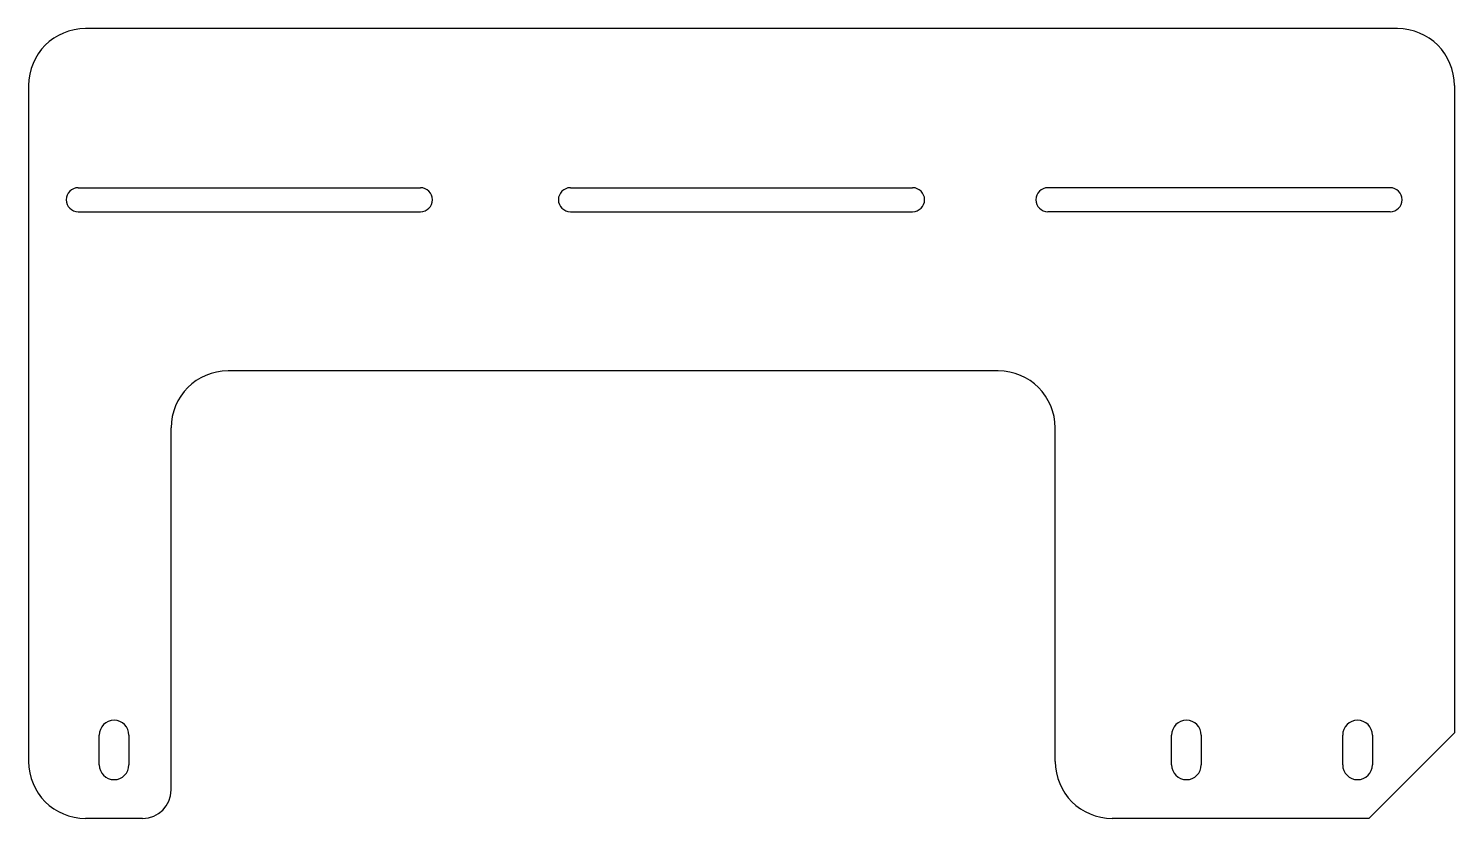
# Model space of a CAD drawing. Header units: millimetres. Extents: x 0 to 250, y -28 to 110.
import ezdxf

# ---------------------------------------------------------------- set-up
doc = ezdxf.new("R2010")
doc.units = ezdxf.units.MM

msp = doc.modelspace()

# ---------------------------------------------------------------- linework, layer by layer
at = {"color": 7, "linetype": 'Continuous', "lineweight": 25}
for p, q in [((240, 110), (10, 110)), ((0, 100), (0, -18.44)), ((250, 100), (250, -13.44)), ((8.72, 82.1), (68.72, 82.1)), ((95, 82.1), (155, 82.1)), ((238.72, 82.1), (178.72, 82.1)), ((8.72, 77.9), (68.72, 77.9)), ((95, 77.9), (155, 77.9)), ((238.72, 77.9), (178.72, 77.9)), ((170, 50), (35, 50)), ((25, -23.44), (25, 40)), ((180, -18.44), (180, 40)), ((12.4, -19.04), (12.4, -13.84)), ((17.6, -13.84), (17.6, -19.04)), ((200.4, -19.04), (200.4, -13.84)), ((205.6, -13.84), (205.6, -19.04)), ((230.4, -19.04), (230.4, -13.84)), ((235, -28.44), (250, -13.44)), ((235.6, -13.84), (235.6, -19.04)), ((20, -28.44), (10, -28.44)), ((235, -28.44), (190, -28.44))]:
    msp.add_line(p, q, dxfattribs=at)
for centre, radius, start, end in [((10, 100), 10, 90, 180), ((240, 100), 10, 0, 90), ((8.72, 80), 2.1, 90, 270), ((68.72, 80), 2.1, 270, 90), ((95, 80), 2.1, 90, 270), ((155, 80), 2.1, 270, 90), ((178.72, 80), 2.1, 90, 270), ((238.72, 80), 2.1, 270, 90), ((35, 40), 10, 90, 180), ((170, 40), 10, 0, 90), ((15, -13.84), 2.6, 0, 180), ((203, -13.84), 2.6, 0, 180), ((233, -13.84), 2.6, 0, 180), ((10, -18.44), 10, 180, 270), ((15, -19.04), 2.6, 180, 0), ((190, -18.44), 10, 180, 270), ((203, -19.04), 2.6, 180, 0), ((233, -19.04), 2.6, 180, 0), ((20, -23.44), 5, 270, 0)]:
    msp.add_arc(centre, radius, start, end, dxfattribs=at)

doc.saveas('drawing.dxf')
